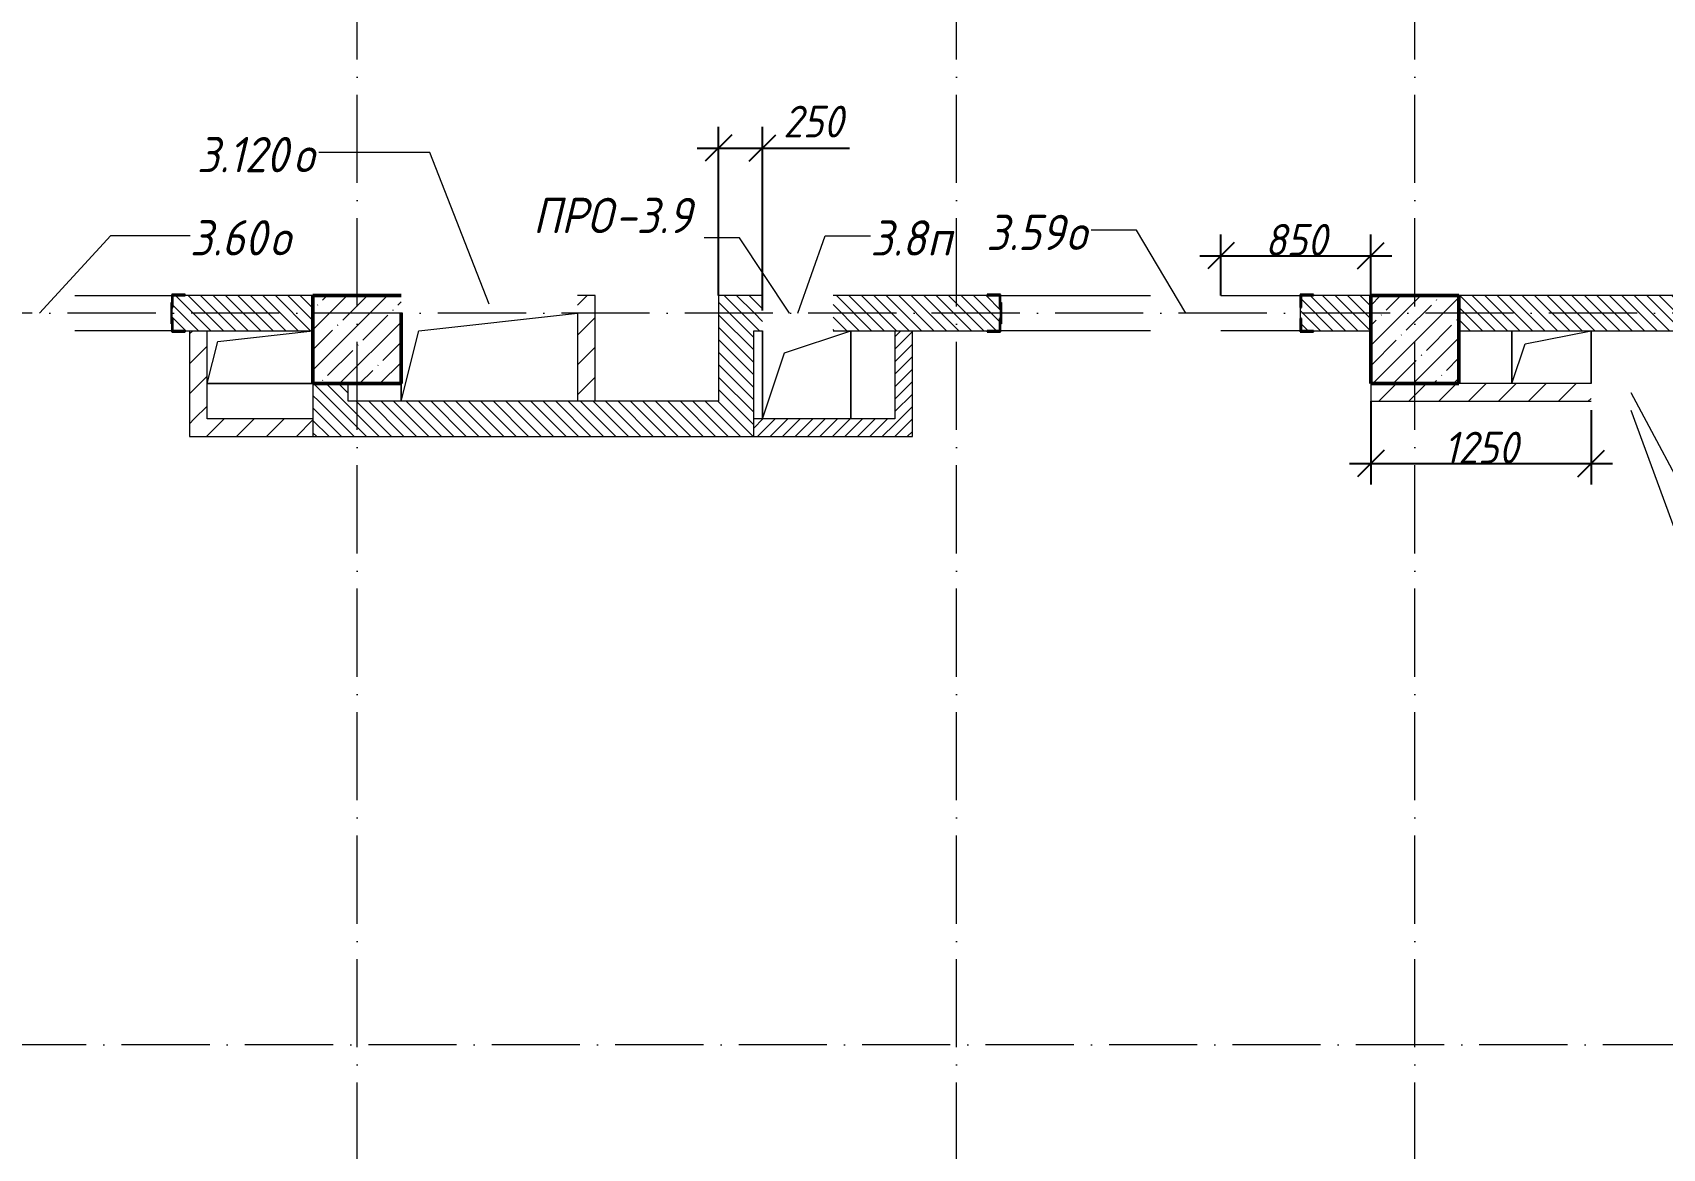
# Model space of a CAD drawing. Header units: millimetres. Extents: x -401725 to 250493, y 305116 to 802890.
# Drawn here: x 162895 to 172139, y 313431 to 319758 of the extents above; entities that cross this region are included whole.
import ezdxf

# ---------------------------------------------------------------- set-up
doc = ezdxf.new("R2010")
doc.units = ezdxf.units.MM
doc.linetypes.add('50_200_ШТРИХ_1Т_ш5_п1_п1_', pattern=[700, 500, -100, 0, -100])
for name, color, linetype, lineweight in [('A-____-____-DIMS', 7, 'Continuous', 9), ('A-FLOR-____-OTLN', 7, 'Continuous', 9), ('A-GENM-____-IDEN', 7, 'Continuous', 9), ('A-GENM-____-MCUT', 7, 'Continuous', 25), ('A-GENM-____-OTLN', 7, 'Continuous', 9), ('A-GENM-____-OTLN-1', 7, 'Continuous', 25), ('A-GLAZ-____-IDEN', 7, 'Continuous', 9), ('A-WALL-____-MCUT-3', 7, 'Continuous', 9), ('A-WALL-____-PATT-1', 7, 'Continuous', 9), ('A-WALL-FNSH-MCUT-1', 7, 'Continuous', 9), ('I-WALL-____-OTLN', 7, 'Continuous', 9), ('S-COLS-____-MCUT', 7, 'Continuous', 50), ('S-COLS-____-OTLN', 7, 'Continuous', 9), ('S-GRID-____-OTLN-1', 7, '50_200_ШТРИХ_1Т_ш5_п1_п1_', 9)]:
    doc.layers.add(name, color=color, linetype=linetype, lineweight=lineweight)
doc.styles.add('ISOCPEUR_I_10', font='isocpeui.ttf', dxfattribs={"width": 0.9, "height": 180})
doc.styles.add('ISOCPEUR_I_9', font='isocpeui.ttf', dxfattribs={"width": 0.9, "height": 250})
doc.dimstyles.new('ISO-1_8_0_9К_СРЕДНИЙ_Кладочные_3', dxfattribs={"dimscale": 304.8, "dimtxt": 179.276612, "dimasz": 0.492126, "dimexe": 0.393701, "dimexo": 0, "dimgap": 0, "dimtad": 1, "dimdec": 3, "dimrnd": 0.001, "dimdsep": 46, "dimtxsty": 'ISOCPEUR_I_10', "dimblk1": 'OBLIQUE', "dimblk2": 'OBLIQUE', "dimsah": 1, "dimcen": 0.09, "dimdle": 0.393701, "dimazin": 0, "dimtfac": 1, "dimtdec": 4, "dimtix": 1, "dimtmove": 0, "dimatfit": 3, "dimfxl": 1, "dimtvp": 1, "dimtolj": 1, "dimtzin": 0, "dimarcsym": 2})
doc.dimstyles.new('ISO-1_8_0_9К_СРЕДНИЙ_Кладочные_4', dxfattribs={"dimscale": 304.8, "dimtxt": 179.276612, "dimasz": 0.492126, "dimexe": 0.393701, "dimexo": 0, "dimgap": 0, "dimtad": 1, "dimdec": 3, "dimrnd": 0.001, "dimdsep": 46, "dimtxsty": 'ISOCPEUR_I_10', "dimblk1": 'OBLIQUE', "dimblk2": 'OBLIQUE', "dimsah": 1, "dimcen": 0.09, "dimdle": 0.393701, "dimazin": 0, "dimtfac": 1, "dimtdec": 4, "dimtix": 1, "dimtmove": 1, "dimatfit": 3, "dimfxl": 1, "dimtvp": 1, "dimtolj": 1, "dimtzin": 0, "dimarcsym": 2})
pattern_1 = [(135, (144685.44, 312186.367), (-35.35534, -35.35534), [])]
pattern_2 = [(45, (144685.44, 312186.367), (-35.35534, 35.35534), [])]
pattern_3 = [(45, (144685.44, 312186.37), (-84.8528, 84.8528), [])]

# ---------------------------------------------------------------- blocks, each defined once
blk = doc.blocks.new('BSC_Колонна _Прямоугольная - 500х500-V77-АР1_План отверстий 3 этажа в осях 1-64_А-ГГ')
at = {"layer": 'S-COLS-____-OTLN'}
h = blk.add_hatch(dxfattribs=at)
h.set_pattern_fill('FP_114', color=256, style=0, pattern_type=2)
h.set_pattern_definition([(45, (-20050, -5831.04), (-114.0493, 114.0493), []), (45, (-19935.95, -5831.04), (-114.0493, 114.0493), [201.613, -40.323, 3.353, -36.97])])
h.paths.add_polyline_path([(-250, -250), (250, -250), (250, 250), (-250, 250), (-250, 150)], flags=0)
at = {"layer": 'S-COLS-____-MCUT'}
for p, q in [((250, 250), (-250, 250)), ((-250, 250), (-250, -250)), ((250, -250), (250, 150)), ((-250, -250), (250, -250))]:
    blk.add_line(p, q, dxfattribs=at)
blk = doc.blocks.new('BSC_Колонна _Прямоугольная - 500х500-V105-АР1_План отверстий 3 этажа в осях 1-64_А-ГГ')
at = {"layer": 'S-COLS-____-OTLN'}
h = blk.add_hatch(dxfattribs=at)
h.set_pattern_fill('FP_128', color=256, style=0, pattern_type=2)
h.set_pattern_definition([(45, (-26050, -5831.04), (-114.0493, 114.0493), []), (45, (-25935.95, -5831.04), (-114.0493, 114.0493), [201.613, -40.323, 3.353, -36.97])])
h.paths.add_polyline_path([(-250, -250), (250, -250), (250, 250), (-250, 250)], flags=0)
at = {"layer": 'S-COLS-____-MCUT'}
for p, q in [((250, 250), (-250, 250)), ((-250, 250), (-250, -250)), ((250, -250), (250, 250)), ((-250, -250), (250, -250))]:
    blk.add_line(p, q, dxfattribs=at)
blk = doc.blocks.new('Фахверк_СКБ_Уголок - 200_3960-28268576-АР1_План отверстий 3 этажа в осях 1-64_А-ГГ')
at = {"layer": 'A-GENM-____-MCUT'}
for p, q in [((200, 156), (125, 156)), ((125, 156), (125, 81)), ((131, 81), (131, 150)), ((131, 150), (200, 150)), ((200, 150), (200, 156)), ((125, 81), (131, 81)), ((131, 19), (125, 19)), ((125, 19), (125, -56)), ((131, -50), (131, 19)), ((125, -56), (200, -56)), ((200, -50), (131, -50)), ((200, -56), (200, -50))]:
    blk.add_line(p, q, dxfattribs=at)
blk = doc.blocks.new('154_Стойка_СКБ_Уголок - СМ-2480_200-28346303-АР1_План отверстий 3 этажа в осях 1-64_А-ГГ')
at = {"layer": 'A-GENM-____-MCUT'}
for p, q in [((125, 156), (125, 81)), ((200, 156), (125, 156)), ((131, 81), (131, 150)), ((131, 150), (200, 150)), ((200, 150), (200, 156)), ((125, 81), (131, 81)), ((131, 19), (125, 19)), ((125, 19), (125, -56)), ((131, -50), (131, 19)), ((125, -56), (200, -56)), ((200, -50), (131, -50)), ((200, -56), (200, -50))]:
    blk.add_line(p, q, dxfattribs=at)
blk = doc.blocks.new('Стойка_Влож_Полоса боковая - Полоса-28213942-АР1_План отверстий 3 этажа в осях 1-64_А-ГГ')
at = {"layer": 'A-GENM-____-OTLN'}
for p, q in [((-5, 60), (0, 60)), ((-5, -60), (-5, 60)), ((0, 31), (0, -31)), ((0, -60), (-5, -60))]:
    blk.add_line(p, q, dxfattribs=at)
blk = doc.blocks.new('AR_Отверстие прямоугольное _в плите_ - AR_Отверстие прямоугольное _в плите_-30459293-АР1_План отверстий 3 этажа в осях 1-64_А-ГГ')
at = {"layer": 'A-GENM-____-OTLN'}
for p, q in [((-250, 250), (-250, -250)), ((-125, 125), (250, 250)), ((250, -250), (250, 250)), ((-250, -250), (-125, 125))]:
    blk.add_line(p, q, dxfattribs=at)
blk = doc.blocks.new('AR_Отверстие прямоугольное _в плите_ - AR_Отверстие прямоугольное _в плите_-30552555-АР1_План отверстий 3 этажа в осях 1-64_А-ГГ')
at = {"layer": 'A-GENM-____-OTLN'}
for p, q in [((-240, 90), (300, 150)), ((-300, -150), (-240, 90)), ((-300, -150), (300, -150))]:
    blk.add_line(p, q, dxfattribs=at)
blk = doc.blocks.new('AR_Отверстие прямоугольное _в плите_ - AR_Отверстие прямоугольное _в плите_-30552670-АР1_План отверстий 3 этажа в осях 1-64_А-ГГ')
at = {"layer": 'A-GENM-____-OTLN'}
for p, q in [((-225, 150), (-225, -150)), ((-150, 75), (225, 150)), ((225, -150), (225, 150)), ((-225, -150), (-150, 75))]:
    blk.add_line(p, q, dxfattribs=at)
blk = doc.blocks.new('AR_Отверстие прямоугольное _в плите_ - AR_Отверстие прямоугольное _в плите_-30552705-АР1_План отверстий 3 этажа в осях 1-64_А-ГГ')
at = {"layer": 'A-GENM-____-OTLN'}
for p, q in [((-400, 150), (500, 250)), ((-500, -250), (-400, 150)), ((-500, -150), (-500, -250))]:
    blk.add_line(p, q, dxfattribs=at)
blk = doc.blocks.new('_Oblique')
at = {"color": 0, "linetype": 'ByBlock', "lineweight": -2}
blk.add_line((-0.5, -0.5), (0.5, 0.5), dxfattribs=at)
blk = doc.blocks.new('*D10083')
at = {"layer": 'A-____-____-DIMS', "color": 0, "lineweight": -2, "transparency": 16777216}
for p, q in [((166785.4, 318267.4), (166785.4, 319223.5)), ((167035.4, 318182.5), (167035.4, 319223.5)), ((166665.4, 319103.5), (167035.4, 319103.5)), ((167035.4, 319103.5), (167529.6, 319103.5))]:
    blk.add_line(p, q, dxfattribs=at)
at = {"layer": 'Defpoints', "color": 0, "transparency": 16777216}
for p in [(167035.4, 319103.5), (166785.4, 318267.4), (167035.4, 318182.5)]:
    blk.add_point(p, dxfattribs=at)
at = {"layer": 'A-____-____-DIMS', "color": 0, "lineweight": -2, "transparency": 16777216, "xscale": 150, "yscale": 150, "zscale": 150, "rotation": 180}
blk.add_blockref('_Oblique', (166785.4, 319103.5), dxfattribs=at)
at = {"layer": 'A-____-____-DIMS', "color": 0, "lineweight": -2, "transparency": 16777216, "xscale": 150, "yscale": 150, "zscale": 150}
blk.add_blockref('_Oblique', (167035.4, 319103.5), dxfattribs=at)
at = {"layer": 'A-____-____-DIMS', "color": 0, "transparency": 16777216, "insert": (167152.7, 319343.5), "char_height": 180, "width": 409.578, "attachment_point": 1, "line_spacing_factor": 1.149209, "style": 'ISOCPEUR_I_10'}
blk.add_mtext('\\A1;250', dxfattribs=at)
blk = doc.blocks.new('*D10043')
at = {"layer": 'A-____-____-DIMS', "color": 0, "lineweight": -2, "transparency": 16777216}
for p, q in [((169635.4, 318267.4), (169635.4, 318613)), ((170485.4, 318267.4), (170485.4, 318613)), ((169515.4, 318493), (170605.4, 318493))]:
    blk.add_line(p, q, dxfattribs=at)
at = {"layer": 'Defpoints', "color": 0, "transparency": 16777216}
for p in [(170485.4, 318493), (169635.4, 318267.4), (170485.4, 318267.4)]:
    blk.add_point(p, dxfattribs=at)
at = {"layer": 'A-____-____-DIMS', "color": 0, "lineweight": -2, "transparency": 16777216, "xscale": 150, "yscale": 150, "zscale": 150, "rotation": 180}
blk.add_blockref('_Oblique', (169635.4, 318493), dxfattribs=at)
at = {"layer": 'A-____-____-DIMS', "color": 0, "lineweight": -2, "transparency": 16777216, "xscale": 150, "yscale": 150, "zscale": 150}
blk.add_blockref('_Oblique', (170485.4, 318493), dxfattribs=at)
at = {"layer": 'A-____-____-DIMS', "color": 0, "transparency": 16777216, "insert": (170060.4, 318583), "char_height": 180, "width": 409.578, "attachment_point": 5, "style": 'ISOCPEUR_I_10'}
blk.add_mtext('\\A1;850', dxfattribs=at)
blk = doc.blocks.new('*D10044')
at = {"layer": 'A-____-____-DIMS', "color": 0, "lineweight": -2, "transparency": 16777216}
for p, q in [((170485.4, 317667.4), (170485.4, 317194.8)), ((171735.4, 317617.4), (171735.4, 317194.8)), ((170365.4, 317314.8), (171855.4, 317314.8))]:
    blk.add_line(p, q, dxfattribs=at)
at = {"layer": 'Defpoints', "color": 0, "transparency": 16777216}
for p in [(170485.4, 317667.4), (171735.4, 317617.4), (171735.4, 317314.8)]:
    blk.add_point(p, dxfattribs=at)
at = {"layer": 'A-____-____-DIMS', "color": 0, "lineweight": -2, "transparency": 16777216, "xscale": 150, "yscale": 150, "zscale": 150, "rotation": 180}
blk.add_blockref('_Oblique', (170485.4, 317314.8), dxfattribs=at)
at = {"layer": 'A-____-____-DIMS', "color": 0, "lineweight": -2, "transparency": 16777216, "xscale": 150, "yscale": 150, "zscale": 150}
blk.add_blockref('_Oblique', (171735.4, 317314.8), dxfattribs=at)
at = {"layer": 'A-____-____-DIMS', "color": 0, "transparency": 16777216, "insert": (171110.4, 317404.8), "char_height": 180, "width": 504.733, "attachment_point": 5, "style": 'ISOCPEUR_I_10'}
blk.add_mtext('\\A1;1250', dxfattribs=at)

msp = doc.modelspace()

# ---------------------------------------------------------------- hatches: boundary and pattern name
at = {"layer": 'A-WALL-____-PATT-1'}
h = msp.add_hatch(dxfattribs=at)
h.set_pattern_fill('FP_6', color=256, style=0, pattern_type=2)
h.set_pattern_definition(pattern_1)
h.paths.add_polyline_path([(164485.4376, 318067.4093), (164485.4376, 318267.4093), (163691.4376, 318267.4093), (163691.4376, 318198.4093), (163685.4376, 318198.4093), (163685.4376, 318136.4093), (163691.4376, 318136.4093), (163691.4376, 318067.4093), (164113.8679, 318067.4093)], flags=0)
h = msp.add_hatch(dxfattribs=at)
h.set_pattern_fill('FP_4', color=256, style=0, pattern_type=2)
h.set_pattern_definition(pattern_3)
h.paths.add_polyline_path([(165985.4376, 318167.4093), (166085.4376, 318167.4093), (166085.4376, 318267.4093), (165985.4376, 318267.4093)], flags=0)
h = msp.add_hatch(dxfattribs=at)
h.set_pattern_fill('FP_6', color=256, style=0, pattern_type=2)
h.set_pattern_definition(pattern_1)
h.paths.add_polyline_path([(166985.4376, 317467.4093), (166985.4376, 318267.4093), (166785.4376, 318267.4093), (166785.4376, 317467.4093)], flags=0)
h = msp.add_hatch(dxfattribs=at)
h.set_pattern_fill('FP_6', color=256, style=0, pattern_type=2)
h.set_pattern_definition(pattern_1)
h.paths.add_polyline_path([(170091.4376, 318067.4093), (170485.4376, 318067.4093), (170485.4376, 318267.4093), (170091.4376, 318267.4093), (170091.4376, 318198.4093), (170085.4376, 318198.4093), (170085.4376, 318136.4093), (170091.4376, 318136.4093), (170091.4376, 318070.4093)], flags=0)
h.paths.add_polyline_path([(167435.4376, 318067.4093), (168379.4376, 318067.4093), (168379.4376, 318136.4093), (168385.4376, 318136.4093), (168385.4376, 318198.4093), (168379.4376, 318198.4093), (168379.4376, 318267.4093), (167435.4376, 318267.4093), (167435.4376, 318131.6951)], flags=0)
h.paths.add_polyline_path([(166985.4376, 318067.4093), (167035.4376, 318067.4093), (167035.4376, 318267.4093), (166985.4376, 318267.4093)], flags=0)
h = msp.add_hatch(dxfattribs=at)
h.set_pattern_fill('FP_6', color=256, style=0, pattern_type=2)
h.set_pattern_definition(pattern_1)
h.paths.add_polyline_path([(173485.4376, 318067.4093), (173485.4376, 318267.4093), (170985.4376, 318267.4093), (170985.4376, 318067.4093), (172951.1893, 318067.4093)], flags=0)
h = msp.add_hatch(dxfattribs=at)
h.set_pattern_fill('FP_4', color=256, style=0, pattern_type=2)
h.set_pattern_definition(pattern_3)
h.paths.add_polyline_path([(166085.4376, 317667.4093), (166085.4376, 318167.4093), (165985.4376, 318167.4093), (165985.4376, 317667.4093)], flags=0)
h = msp.add_hatch(dxfattribs=at)
h.set_pattern_fill('FP_4', color=256, style=0, pattern_type=2)
h.set_pattern_definition(pattern_3)
h.paths.add_polyline_path([(163885.4376, 317567.4093), (163885.4376, 318067.4093), (163785.4376, 318067.4093), (163785.4376, 317567.4093)], flags=0)
h = msp.add_hatch(dxfattribs=at)
h.set_pattern_fill('FP_5', color=256, style=0, pattern_type=2)
h.set_pattern_definition(pattern_2)
h.paths.add_polyline_path([(167885.4376, 317467.4093), (167885.4376, 318067.4093), (167785.4376, 318067.4093), (167785.4376, 317467.4093)], flags=0)
h = msp.add_hatch(dxfattribs=at)
h.set_pattern_fill('FP_6', color=256, style=0, pattern_type=2)
h.set_pattern_definition(pattern_1)
h.paths.add_polyline_path([(164685.4376, 317667.4093), (164685.4376, 317767.4093), (164485.4376, 317767.4093), (164485.4376, 317667.4093)], flags=0)
h = msp.add_hatch(dxfattribs=at)
h.set_pattern_fill('FP_4', color=256, style=0, pattern_type=2)
h.set_pattern_definition(pattern_3)
h.paths.add_polyline_path([(170985.4376, 317667.4093), (171735.4376, 317667.4093), (171735.4376, 317767.4093), (170485.4376, 317767.4093), (170485.4376, 317667.4093)], flags=0)
h.paths.add_polyline_path([(172185.4376, 317667.4093), (173285.4376, 317667.4093), (173285.4376, 317767.4093), (172185.4376, 317767.4093)], flags=0)
h = msp.add_hatch(dxfattribs=at)
h.set_pattern_fill('FP_6', color=256, style=0, pattern_type=2)
h.set_pattern_definition(pattern_1)
h.paths.add_polyline_path([(166785.4376, 317467.4093), (166785.4376, 317667.4093), (164485.4376, 317667.4093), (164485.4376, 317467.4093), (165881.3322, 317467.4093)], flags=0)
h = msp.add_hatch(dxfattribs=at)
h.set_pattern_fill('FP_4', color=256, style=0, pattern_type=2)
h.set_pattern_definition(pattern_3)
h.paths.add_polyline_path([(164485.4376, 317467.4093), (164485.4376, 317567.4093), (163785.4376, 317567.4093), (163785.4376, 317467.4093), (164113.8679, 317467.4093)], flags=0)
h = msp.add_hatch(dxfattribs=at)
h.set_pattern_fill('FP_5', color=256, style=0, pattern_type=2)
h.set_pattern_definition(pattern_2)
h.paths.add_polyline_path([(167785.4376, 317467.4093), (167785.4376, 317567.4093), (166985.4376, 317567.4093), (166985.4376, 317467.4093), (167648.7964, 317467.4093)], flags=0)

# ---------------------------------------------------------------- linework, layer by layer
at = {"layer": 'A-FLOR-____-OTLN'}
for p, q in [((167035.4376, 317567.4093), (167035.4376, 318067.4093)), ((167535.4376, 318067.4093), (167535.4376, 317567.4093)), ((171285.4376, 317767.4093), (171285.4376, 318067.4093)), ((171735.4376, 318067.4093), (171735.4376, 317767.4093)), ((164485.4376, 317767.4093), (163885.4376, 317767.4093)), ((164985.4376, 317667.4093), (164985.4376, 317767.4093))]:
    msp.add_line(p, q, dxfattribs=at)
at = {"layer": 'A-GENM-____-IDEN'}
for p, q in [((166904.6993, 318593.9243), (166704.3977, 318593.9243)), ((167188.1142, 318167.4093), (166904.6993, 318593.9243)), ((171960.4376, 317617.4093), (172421.7158, 316357.3876))]:
    msp.add_line(p, q, dxfattribs=at)
at = {"layer": 'A-GLAZ-____-IDEN'}
for p, q in [((165147.6331, 319078.53), (164518.6318, 319078.53)), ((165485.4376, 318217.4093), (165147.6331, 319078.53)), ((169155.8337, 318637.4131), (168899.972, 318637.4131)), ((169435.4376, 318167.4093), (169155.8337, 318637.4131)), ((162935.4376, 318167.4093), (163338.7158, 318607.0623)), ((163338.7158, 318607.0623), (163788.6693, 318607.0623)), ((167235.4376, 318167.4093), (167391.2305, 318605.9093)), ((167391.2305, 318605.9093), (167647.6631, 318605.9093)), ((171960.4376, 317717.4093), (172421.7158, 316853.0197))]:
    msp.add_line(p, q, dxfattribs=at)
at = {"layer": 'A-WALL-____-MCUT-3'}
for p, q in [((164485.4376, 318267.4093), (163760.4376, 318267.4093)), ((167035.4376, 318267.4093), (166785.4376, 318267.4093)), ((166785.4376, 318267.4093), (166785.4376, 317667.4093)), ((168310.4376, 318267.4093), (167435.4376, 318267.4093)), ((170485.4376, 318267.4093), (170160.4376, 318267.4093)), ((173485.4376, 318267.4093), (170985.4376, 318267.4093)), ((170085.4376, 318198.4093), (170085.4376, 318136.4093)), ((163760.4376, 318067.4093), (164485.4376, 318067.4093)), ((166985.4376, 317467.4093), (166985.4376, 318067.4093)), ((166985.4376, 318067.4093), (167035.4376, 318067.4093)), ((167435.4376, 318067.4093), (168310.4376, 318067.4093)), ((170160.4376, 318067.4093), (170485.4376, 318067.4093)), ((170985.4376, 318067.4093), (173485.4376, 318067.4093)), ((164485.4376, 317767.4093), (164485.4376, 317667.4093)), ((164685.4376, 317667.4093), (164685.4376, 317767.4093)), ((164485.4376, 317667.4093), (164485.4376, 317467.4093)), ((166785.4376, 317667.4093), (164685.4376, 317667.4093)), ((164485.4376, 317467.4093), (166985.4376, 317467.4093))]:
    msp.add_line(p, q, dxfattribs=at)
at = {"layer": 'A-WALL-FNSH-MCUT-1'}
for p, q in [((166085.4376, 318267.4093), (165985.4376, 318267.4093)), ((166085.4376, 317667.4093), (166085.4376, 318267.4093)), ((165985.4376, 318167.4093), (165985.4376, 317667.4093)), ((163785.4376, 318067.4093), (163785.4376, 317467.4093)), ((163885.4376, 317567.4093), (163885.4376, 318067.4093)), ((167785.4376, 318067.4093), (167785.4376, 317567.4093)), ((167885.4376, 317467.4093), (167885.4376, 318067.4093)), ((170485.4376, 317767.4093), (170485.4376, 317667.4093)), ((171735.4376, 317767.4093), (170985.4376, 317767.4093)), ((170485.4376, 317667.4093), (171735.4376, 317667.4093)), ((164485.4376, 317567.4093), (163885.4376, 317567.4093)), ((167785.4376, 317567.4093), (166985.4376, 317567.4093)), ((163785.4376, 317467.4093), (164485.4376, 317467.4093)), ((166985.4376, 317467.4093), (167885.4376, 317467.4093))]:
    msp.add_line(p, q, dxfattribs=at)
at = {"layer": 'I-WALL-____-OTLN'}
for p, q in [((163135.4376, 318267.4093), (163685.4376, 318267.4093)), ((168385.4376, 318267.4093), (169235.4376, 318267.4093)), ((169635.4376, 318267.4093), (170085.4376, 318267.4093)), ((163685.4376, 318067.4093), (163135.4376, 318067.4093)), ((169235.4376, 318067.4093), (168385.4376, 318067.4093)), ((170085.4376, 318067.4093), (169635.4376, 318067.4093))]:
    msp.add_line(p, q, dxfattribs=at)
at = {"layer": 'S-GRID-____-OTLN-1'}
for p, q in [((164735.4376, 307703.761), (164735.4376, 362067.327)), ((168135.4376, 307703.761), (168135.4376, 362067.327)), ((170735.4376, 307703.761), (170735.4376, 322336.9067)), ((235004.2249, 318167.4093), (140016.6674, 318167.4093)), ((248611.9079, 314017.4093), (140016.6674, 314017.4093))]:
    msp.add_line(p, q, dxfattribs=at)

# ---------------------------------------------------------------- block references
at = {"layer": 'A-GENM-____-OTLN'}
for name, p in [('Стойка_Влож_Полоса боковая - Полоса-28213942-АР1_План отверстий 3 этажа в осях 1-64_А-ГГ', (163685.4376, 318167.4093)), ('AR_Отверстие прямоугольное _в плите_ - AR_Отверстие прямоугольное _в плите_-30552705-АР1_План отверстий 3 этажа в осях 1-64_А-ГГ', (165485.4376, 317917.4093)), ('AR_Отверстие прямоугольное _в плите_ - AR_Отверстие прямоугольное _в плите_-30552555-АР1_План отверстий 3 этажа в осях 1-64_А-ГГ', (164185.4376, 317917.4093)), ('AR_Отверстие прямоугольное _в плите_ - AR_Отверстие прямоугольное _в плите_-30459293-АР1_План отверстий 3 этажа в осях 1-64_А-ГГ', (167285.4376, 317817.4093)), ('AR_Отверстие прямоугольное _в плите_ - AR_Отверстие прямоугольное _в плите_-30552670-АР1_План отверстий 3 этажа в осях 1-64_А-ГГ', (171510.4376, 317917.4093))]:
    msp.add_blockref(name, p, dxfattribs=at)
at = {"layer": 'A-GENM-____-OTLN', "rotation": 180}
msp.add_blockref('Стойка_Влож_Полоса боковая - Полоса-28213942-АР1_План отверстий 3 этажа в осях 1-64_А-ГГ', (168385.4376, 318167.4093), dxfattribs=at)
at = {"layer": 'A-GENM-____-OTLN-1'}
for name, p in [('154_Стойка_СКБ_Уголок - СМ-2480_200-28346303-АР1_План отверстий 3 этажа в осях 1-64_А-ГГ', (163560.4376, 318117.4093)), ('Фахверк_СКБ_Уголок - 200_3960-28268576-АР1_План отверстий 3 этажа в осях 1-64_А-ГГ', (169960.4376, 318117.4093))]:
    msp.add_blockref(name, p, dxfattribs=at)
at = {"layer": 'A-GENM-____-OTLN-1', "rotation": 180}
msp.add_blockref('154_Стойка_СКБ_Уголок - СМ-2480_200-28346303-АР1_План отверстий 3 этажа в осях 1-64_А-ГГ', (168510.4376, 318217.4093), dxfattribs=at)
at = {"layer": 'S-COLS-____-OTLN'}
for name, p in [('BSC_Колонна _Прямоугольная - 500х500-V77-АР1_План отверстий 3 этажа в осях 1-64_А-ГГ', (164735.4376, 318017.4093)), ('BSC_Колонна _Прямоугольная - 500х500-V105-АР1_План отверстий 3 этажа в осях 1-64_А-ГГ', (170735.4376, 318017.4093))]:
    msp.add_blockref(name, p, dxfattribs=at)

# ---------------------------------------------------------------- texts
at = {"layer": 'A-GENM-____-IDEN', "char_height": 200, "attachment_point": 1, "style": 'ISOCPEUR_I_9'}
for s, insert, width in [('ПРО', (165733.9911, 318821.0405), 562.784625), ('-3.9', (166198.3348, 318821.0405), 548.35425)]:
    msp.add_mtext(s, dxfattribs=dict(at, insert=insert, width=width))
at = {"layer": 'A-GLAZ-____-IDEN', "char_height": 200, "attachment_point": 1, "style": 'ISOCPEUR_I_9'}
for s, insert, width in [('3.120', (163827.7762, 319166.1446), 663.79725), ('\\fISOCPEUR|b0|i1|c204|p34|;\\W.9;о', (164375.4637, 319166.1446), 158.734125), ('3.60', (163788.6693, 318694.6768), 548.35425), ('3.8', (167647.6631, 318693.5239), 389.620125), ('3.59', (168304.5174, 318725.0277), 548.35425), ('\\fISOCPEUR|b0|i1|c204|p34|;\\W.9;о', (168756.9549, 318725.0277), 158.734125), ('\\fISOCPEUR|b0|i1|c204|p34|;\\W.9;о', (164241.1068, 318694.6768), 158.734125), ('\\fISOCPEUR|b0|i1|c204|p34|;\\W.9;п', (167969.1318, 318693.5239), 158.734125)]:
    msp.add_mtext(s, dxfattribs=dict(at, insert=insert, width=width))

# ---------------------------------------------------------------- dimensions: what is measured, and where the dimension line sits
at = {"layer": 'A-____-____-DIMS'}
dim = msp.add_linear_dim(base=(167035.4376, 319103.5025), p1=(166785.4376, 318267.4093), p2=(167035.4376, 318182.544), dimstyle='ISO-1_8_0_9К_СРЕДНИЙ_Кладочные_3', override={"dimpost": '<>', "dimfxl": 264.011599}, dxfattribs=at)
dim.commit()
dim.dimension.update_dxf_attribs({"geometry": '*D10083', "text_midpoint": (167357.5012, 319103.5025), "dimtype": 160})
for base, p1, p2, override, picture, middle in [((170485.4376, 318492.9672), (169635.4376, 318267.4093), (170485.4376, 318267.4093), {"dimpost": '<>', "dimfxl": 850}, '*D10043', (170060.4376, 318582.9672)), ((171735.4376, 317314.8115), (170485.4376, 317667.4093), (171735.4376, 317617.4093), {"dimpost": '<>', "dimfxl": 1250.9996}, '*D10044', (171110.4376, 317404.8115))]:
    dim = msp.add_linear_dim(base=base, p1=p1, p2=p2, dimstyle='ISO-1_8_0_9К_СРЕДНИЙ_Кладочные_4', override=override, dxfattribs=at)
    dim.commit()
    dim.dimension.update_dxf_attribs({"geometry": picture, "text_midpoint": middle})

doc.saveas('drawing.dxf')
